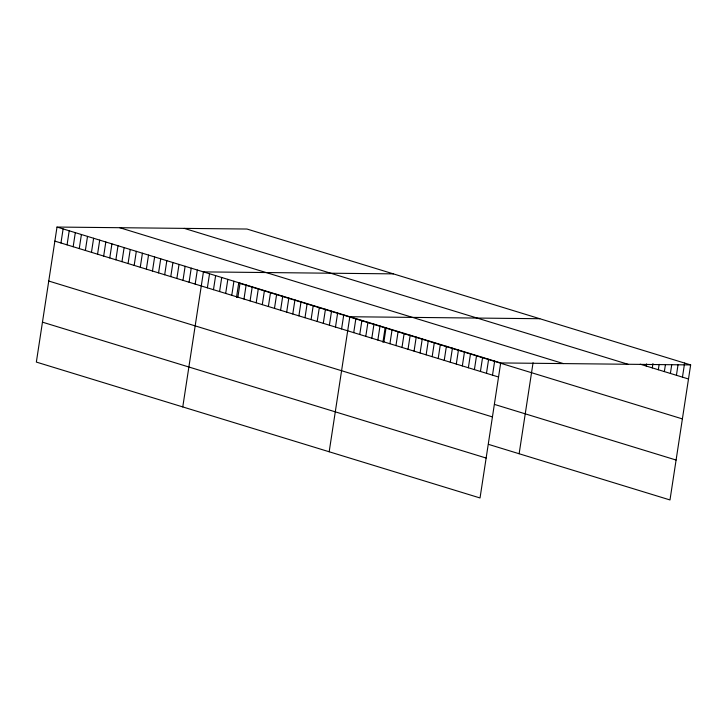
<?xml version="1.0" encoding="UTF-8"?>
<svg xmlns="http://www.w3.org/2000/svg" width="727" height="727" viewBox="0 0 727 727"><rect width="100%" height="100%" fill="white"/><g stroke="black" fill="none" stroke-linecap="round" stroke-linejoin="round"><path stroke-width="1.09" d="M57.015 227.051L36.35 362.082L480.029 497.968L500.694 362.937L57.015 227.051L246.971 229.032L690.65 364.918L669.985 499.949L488.635 444.406M60.959 242.982L63.113 228.914M67.066 244.854L69.21 230.786M73.163 246.726L75.317 232.649M79.261 248.589L81.415 234.521M85.368 250.461L87.513 236.393M91.466 252.324L93.619 238.256M97.563 254.196L99.717 240.128M103.67 256.068L105.815 241.991M109.768 257.931L111.922 243.863M115.866 259.803L118.019 245.735M121.963 261.665L124.117 247.598M128.07 263.537L130.224 249.47M134.168 265.41L136.322 251.333M140.266 267.272L142.419 253.205M146.372 269.144L148.526 255.077M152.47 271.007L154.624 256.94M158.568 272.879L160.722 258.812M164.675 274.751L166.828 260.675M170.772 276.614L172.926 262.547M176.87 278.486L179.024 264.419M182.977 280.349L185.131 266.282M189.075 282.221L191.228 268.154M195.172 284.093L197.326 270.017M182.768 406.929L203.433 271.889L393.38 273.87M207.377 287.828L209.53 273.761M213.474 289.691L215.628 275.624M219.581 291.563L221.726 277.496M225.679 293.435L227.833 279.359M231.777 295.298L233.93 281.231M236.502 297.416L238.71 283.021L682.389 418.906M237.883 297.17L240.028 283.103M243.981 299.033L246.135 284.966M250.079 300.905L252.233 286.838M256.186 302.777L258.33 288.701M262.283 304.64L264.437 290.573M268.381 306.512L270.535 292.445M274.479 308.375L276.633 294.308M280.586 310.247L282.739 296.18M286.683 312.119L288.837 298.052M292.781 313.982L294.935 299.915M298.888 315.854L301.042 301.787M304.986 317.717L307.139 303.65M311.083 319.589L313.237 305.522M317.19 321.461L319.344 307.394M323.288 323.324L325.442 309.257M329.386 325.196L331.539 311.129M335.492 327.059L337.646 312.992M341.59 328.931L343.744 314.864M329.177 451.767L349.841 316.736L539.798 318.717M353.722 332.648L355.876 318.58M359.756 334.493L361.91 320.425M365.79 336.347L367.944 322.279M371.824 338.191L373.978 324.124M377.858 340.045L380.012 325.969M382.92 342.253L385.119 327.859M383.892 341.89L386.046 327.822M389.926 343.735L392.08 329.667M395.961 345.589L398.114 331.512M401.995 347.433L404.148 333.366M408.029 349.278L410.182 335.211M414.063 351.132L416.217 337.064M420.097 352.977L422.251 338.909M426.131 354.821L428.285 340.754M432.165 356.675L434.319 342.608M438.199 358.52L440.353 344.453M444.233 360.365L446.387 346.297M450.267 362.219L452.421 348.151M456.302 364.063L458.455 349.996M462.336 365.917L464.489 351.841M468.37 367.762L470.523 353.695M474.404 369.607L476.558 355.539M480.438 371.461L482.592 357.384M486.472 373.305L488.626 359.238M492.506 375.15L494.66 361.083M519.133 453.748L533.064 362.728M646.258 366.044L646.594 363.882M652.292 367.898L652.955 363.564M658.326 369.743L659.153 364.336M664.36 371.597L665.35 365.099M670.394 373.442L671.721 364.781M676.428 375.286L678.082 364.463M682.462 377.14L684.616 363.064M500.694 362.937L690.65 364.918M640.223 364.2L688.496 378.985M184.285 228.378L627.964 364.263M119.701 227.705L563.38 363.591M54.861 241.119L498.54 377.004M494.742 404.494L676.092 460.037M48.754 281.04L492.433 416.925M42.457 322.161L486.145 458.046"/></g></svg>
